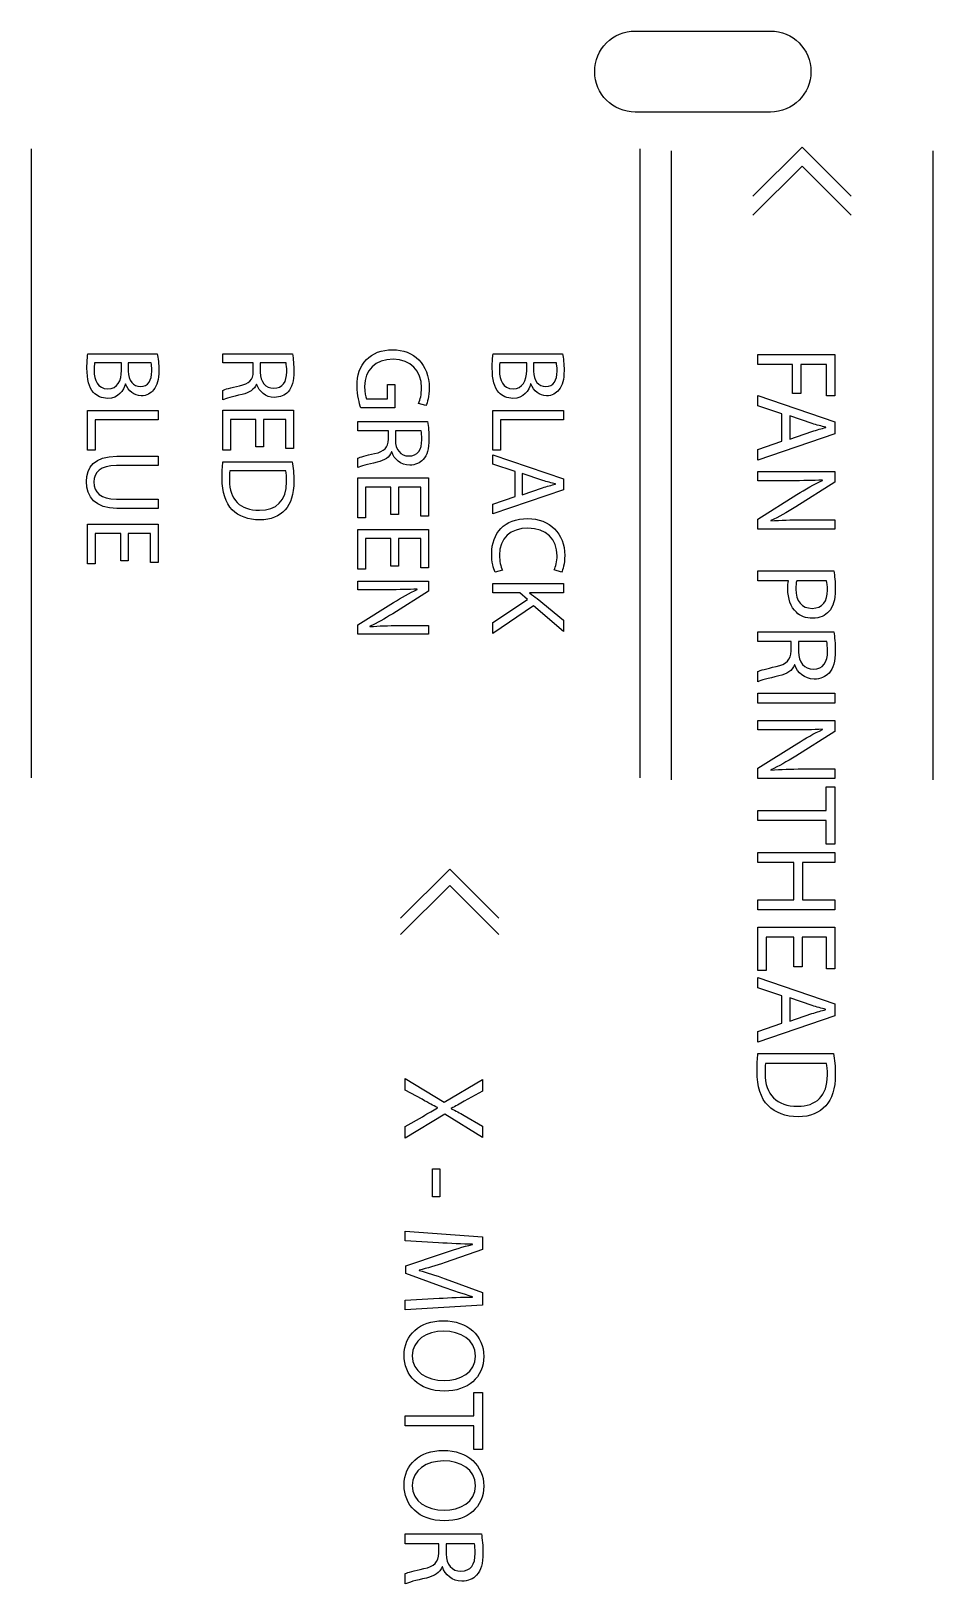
# Model space of a CAD drawing. Header units: millimetres. Extents: x -1100 to -75, y -506 to -118.
# Drawn here: x -895.6 to -862.2, y -392.2 to -334.7 of the extents above; entities that cross this region are included whole.
import ezdxf

# ---------------------------------------------------------------- set-up
doc = ezdxf.new("R2010")
doc.units = ezdxf.units.MM
doc.layers.add('CUTS', color=1, linetype='Continuous', true_color=0xff0000)
doc.layers.add('TEXT', color=5, linetype='Continuous', true_color=0x0000ff)

msp = doc.modelspace()

# ---------------------------------------------------------------- linework, layer by layer
at = {"layer": 'CUTS', "color": 1, "lineweight": 25, "true_color": 0xff0000}
for points in [[(-873.263, -334.743), (-868.262, -334.743)], [(-868.262, -337.743), (-873.263, -337.743), (-873.263, -337.743)]]:
    msp.add_lwpolyline(points, dxfattribs=at)
for points in [[(-874.763, -336.243), (-874.763, -335.415), (-874.091, -334.743), (-873.263, -334.743)], [(-868.262, -334.743), (-867.434, -334.743), (-866.762, -335.415), (-866.762, -336.243)], [(-873.263, -337.743), (-874.091, -337.743), (-874.763, -337.072), (-874.763, -336.243)], [(-866.762, -336.243), (-866.762, -337.072), (-867.434, -337.743), (-868.262, -337.743)]]:
    msp.add_open_spline(points, degree=3, dxfattribs=at)
at = {"layer": 'TEXT', "color": 5, "lineweight": 25, "true_color": 0x0000ff}
for points in [[(-895.625, -339.106), (-895.625, -362.39)], [(-873.094, -339.106), (-873.094, -362.39)], [(-868.907, -340.856), (-867.091, -339.04), (-865.274, -340.856)], [(-871.933, -339.173), (-871.933, -362.457)], [(-862.245, -339.173), (-862.245, -362.457)], [(-868.907, -341.557), (-867.091, -339.739), (-865.274, -341.557)], [(-893.525, -346.693), (-890.956, -346.693), (-890.956, -346.693)], [(-892.279, -347.31), (-892.279, -347.031), (-893.276, -347.031), (-893.276, -347.031)], [(-892.027, -347.031), (-892.027, -347.337)], [(-891.18, -347.031), (-892.027, -347.031), (-892.027, -347.031)], [(-887.4, -347.349), (-887.4, -347.031), (-888.533, -347.031), (-888.533, -346.693), (-885.952, -346.693), (-885.952, -346.693)], [(-887.144, -347.031), (-887.144, -347.376)], [(-886.189, -347.031), (-887.144, -347.031), (-887.144, -347.031)], [(-878.525, -346.693), (-875.956, -346.693), (-875.956, -346.693)], [(-877.279, -347.31), (-877.279, -347.031), (-878.277, -347.031), (-878.277, -347.031)], [(-877.027, -347.031), (-877.027, -347.337)], [(-876.18, -347.031), (-877.027, -347.031), (-877.027, -347.031)], [(-865.88, -346.716), (-865.88, -348.251), (-866.188, -348.251), (-866.188, -347.088), (-867.136, -347.088), (-867.136, -348.162), (-867.441, -348.162), (-867.441, -347.088), (-868.731, -347.088), (-868.731, -346.716), (-865.88, -346.716), (-865.88, -346.716)], [(-892.124, -347.803), (-892.135, -347.803)], [(-888.533, -348.397), (-888.533, -348.048)], [(-887.276, -347.815), (-887.287, -347.815)], [(-883.211, -348.354), (-882.431, -348.354), (-882.431, -347.827), (-882.159, -347.827), (-882.159, -348.688), (-883.416, -348.688), (-883.416, -348.688)], [(-877.124, -347.803), (-877.136, -347.803)], [(-867.834, -348.912), (-868.731, -348.616), (-868.731, -348.235), (-865.88, -349.209), (-865.88, -349.649), (-868.731, -350.622), (-868.731, -350.229), (-867.834, -349.923), (-867.834, -348.912), (-867.834, -348.912)], [(-890.917, -348.792), (-890.917, -349.134), (-893.25, -349.134), (-893.25, -350.252), (-893.533, -350.252), (-893.533, -348.792), (-890.917, -348.792), (-890.917, -348.792)], [(-887.307, -350.132), (-887.307, -349.118), (-888.25, -349.118), (-888.25, -350.252), (-888.533, -350.252), (-888.533, -348.777), (-885.917, -348.777), (-885.917, -350.194), (-886.2, -350.194), (-886.2, -349.118), (-887.027, -349.118), (-887.027, -350.132), (-887.307, -350.132), (-887.307, -350.132)], [(-881.01, -348.61), (-881.286, -348.525)], [(-875.917, -348.792), (-875.917, -349.134), (-878.249, -349.134), (-878.249, -350.252), (-878.533, -350.252), (-878.533, -348.792), (-875.917, -348.792), (-875.917, -348.792)], [(-882.399, -349.856), (-882.399, -349.538), (-883.533, -349.538), (-883.533, -349.2), (-880.952, -349.2), (-880.952, -349.2)], [(-866.721, -349.268), (-867.546, -348.989), (-867.546, -349.851), (-867.546, -349.851)], [(-866.205, -349.42), (-866.205, -349.412)], [(-882.143, -349.538), (-882.143, -349.883)], [(-881.189, -349.538), (-882.143, -349.538), (-882.143, -349.538)], [(-867.546, -349.851), (-866.726, -349.568)], [(-892.457, -350.484), (-890.917, -350.484), (-890.917, -350.826), (-890.917, -350.826)], [(-883.533, -350.904), (-883.533, -350.555)], [(-882.275, -350.322), (-882.287, -350.322)], [(-877.71, -351.051), (-878.533, -350.779), (-878.533, -350.43), (-875.917, -351.323), (-875.917, -351.726), (-878.533, -352.619), (-878.533, -352.258), (-877.71, -351.978), (-877.71, -351.051), (-877.71, -351.051)], [(-890.917, -350.826), (-892.469, -350.826)], [(-888.525, -350.69), (-885.956, -350.69), (-885.956, -350.69)], [(-886.2, -351.028), (-888.269, -351.028), (-888.269, -351.028)], [(-876.689, -351.377), (-877.446, -351.121), (-877.446, -351.912), (-877.446, -351.912)], [(-868.731, -351.042), (-865.88, -351.042), (-865.88, -351.448), (-867.322, -352.358)], [(-867.512, -351.389), (-868.731, -351.389), (-868.731, -351.042), (-868.731, -351.042)], [(-882.306, -352.638), (-882.306, -351.625), (-883.25, -351.625), (-883.25, -352.758), (-883.533, -352.758), (-883.533, -351.284), (-880.917, -351.284), (-880.917, -352.701), (-881.2, -352.701), (-881.2, -351.625), (-882.027, -351.625), (-882.027, -352.638), (-882.306, -352.638), (-882.306, -352.638)], [(-877.446, -351.912), (-876.693, -351.652)], [(-876.215, -351.517), (-876.215, -351.509)], [(-866.332, -351.377), (-866.336, -351.363)], [(-892.469, -352.072), (-890.917, -352.072), (-890.917, -352.413), (-892.446, -352.413)], [(-867.072, -352.836), (-865.879, -352.836), (-865.879, -353.183), (-868.731, -353.183), (-868.731, -352.811), (-867.284, -351.905)], [(-868.249, -352.866), (-868.245, -352.878)], [(-892.306, -354.35), (-892.306, -353.337), (-893.249, -353.337), (-893.249, -354.47), (-893.532, -354.47), (-893.532, -352.995), (-890.917, -352.995), (-890.917, -354.412), (-891.2, -354.412), (-891.2, -353.337), (-892.027, -353.337), (-892.027, -354.35), (-892.306, -354.35), (-892.306, -354.35)], [(-882.306, -354.548), (-882.306, -353.534), (-883.25, -353.534), (-883.25, -354.668), (-883.533, -354.668), (-883.533, -353.193), (-880.917, -353.193), (-880.917, -354.609), (-881.2, -354.609), (-881.2, -353.534), (-882.027, -353.534), (-882.027, -354.548), (-882.306, -354.548), (-882.306, -354.548)], [(-883.533, -355.106), (-880.917, -355.106), (-880.917, -355.479), (-882.24, -356.313)], [(-882.415, -355.424), (-883.533, -355.424), (-883.533, -355.106), (-883.533, -355.106)], [(-876.899, -355.75), (-875.917, -356.55), (-875.917, -356.969), (-877.027, -356.022), (-878.533, -357.043), (-878.533, -356.643), (-877.248, -355.786), (-877.535, -355.533), (-878.533, -355.533), (-878.533, -355.195), (-875.917, -355.195), (-875.917, -355.195)], [(-878.18, -354.703), (-878.451, -354.769), (-878.451, -354.769)], [(-875.917, -355.195), (-875.917, -355.533), (-877.178, -355.533), (-877.178, -355.545)], [(-875.991, -354.777), (-876.266, -354.691)], [(-867.589, -355.093), (-868.731, -355.093), (-868.731, -354.725), (-865.913, -354.725), (-865.913, -354.725)], [(-866.179, -355.093), (-867.288, -355.093), (-867.288, -355.093)], [(-881.332, -355.413), (-881.336, -355.401)], [(-882.011, -356.752), (-880.917, -356.752), (-880.917, -357.07), (-883.533, -357.07), (-883.533, -356.728), (-882.205, -355.898)], [(-883.091, -356.779), (-883.086, -356.79)], [(-867.496, -357.692), (-867.496, -357.345), (-868.731, -357.345), (-868.731, -356.977), (-865.918, -356.977), (-865.918, -356.977)], [(-867.217, -357.345), (-867.217, -357.722)], [(-866.176, -357.345), (-867.217, -357.345), (-867.217, -357.345)], [(-868.731, -358.835), (-868.731, -358.454)], [(-867.361, -358.2), (-867.373, -358.2)], [(-865.88, -359.251), (-865.88, -359.623), (-868.731, -359.623), (-868.731, -359.251), (-865.88, -359.251), (-865.88, -359.251)], [(-868.731, -360.266), (-865.88, -360.266), (-865.88, -360.672), (-867.322, -361.582)], [(-867.512, -360.613), (-868.731, -360.613), (-868.731, -360.266), (-868.731, -360.266)], [(-866.332, -360.601), (-866.336, -360.588)], [(-867.072, -362.06), (-865.879, -362.06), (-865.879, -362.407), (-868.731, -362.407), (-868.731, -362.035), (-867.284, -361.129)], [(-868.249, -362.09), (-868.245, -362.102)], [(-866.192, -363.593), (-866.192, -362.726), (-865.88, -362.726), (-865.88, -364.837), (-866.192, -364.837), (-866.192, -363.966), (-868.731, -363.966), (-868.731, -363.593), (-866.192, -363.593), (-866.192, -363.593)], [(-865.88, -365.524), (-867.073, -365.524), (-867.073, -366.903), (-865.88, -366.903), (-865.88, -367.276), (-868.731, -367.276), (-868.731, -366.903), (-867.394, -366.903), (-867.394, -365.524), (-868.731, -365.524), (-868.731, -365.151), (-865.88, -365.151), (-865.88, -365.524), (-865.88, -365.524)], [(-881.948, -367.583), (-880.131, -365.766), (-878.315, -367.583)], [(-881.948, -368.183), (-880.131, -366.367), (-878.315, -368.183)], [(-867.394, -369.388), (-867.394, -368.284), (-868.422, -368.284), (-868.422, -369.52), (-868.731, -369.52), (-868.731, -367.912), (-865.88, -367.912), (-865.88, -369.456), (-866.188, -369.456), (-866.188, -368.284), (-867.09, -368.284), (-867.09, -369.388), (-867.394, -369.388), (-867.394, -369.388)], [(-867.834, -370.46), (-868.731, -370.163), (-868.731, -369.783), (-865.88, -370.756), (-865.88, -371.196), (-868.731, -372.169), (-868.731, -371.776), (-867.834, -371.471), (-867.834, -370.46), (-867.834, -370.46)], [(-866.721, -370.815), (-867.546, -370.536), (-867.546, -371.399), (-867.546, -371.399)], [(-867.546, -371.399), (-866.726, -371.116)], [(-866.205, -370.968), (-866.205, -370.959)], [(-868.722, -372.589), (-865.922, -372.589), (-865.922, -372.589)], [(-866.188, -372.957), (-868.444, -372.957), (-868.444, -372.957)], [(-881.147, -374.288), (-881.773, -373.945), (-881.773, -373.522), (-880.33, -374.394), (-878.921, -373.556), (-878.921, -373.983), (-879.59, -374.36)], [(-880.58, -374.605), (-880.58, -374.597)], [(-880.072, -374.622), (-880.072, -374.635)], [(-879.59, -374.893), (-878.921, -375.278), (-878.921, -375.705), (-880.31, -374.838), (-881.773, -375.727), (-881.773, -375.299), (-881.773, -375.299)], [(-881.773, -375.299), (-881.143, -374.931)], [(-880.495, -376.858), (-880.495, -377.903), (-880.766, -377.903), (-880.766, -376.858), (-880.495, -376.858), (-880.495, -376.858)], [(-880.551, -379.601), (-881.773, -379.525), (-881.773, -379.173), (-878.921, -379.373), (-878.921, -379.842), (-880.301, -380.329)], [(-879.29, -379.664), (-879.29, -379.656)], [(-880.373, -381.238), (-881.756, -380.735), (-881.756, -380.456), (-880.398, -379.99)], [(-880.301, -380.929), (-878.921, -381.437), (-878.921, -381.907), (-881.773, -382.084), (-881.773, -381.721), (-880.521, -381.653), (-880.521, -381.653)], [(-881.261, -380.616), (-881.261, -380.625)], [(-879.29, -381.606), (-879.29, -381.598)], [(-879.235, -386.006), (-879.235, -385.138), (-878.921, -385.138), (-878.921, -387.249), (-879.235, -387.249), (-879.235, -386.378), (-881.773, -386.378), (-881.773, -386.006), (-879.235, -386.006), (-879.235, -386.006)], [(-880.537, -391.086), (-880.537, -390.739), (-881.773, -390.739), (-881.773, -390.37), (-878.959, -390.37), (-878.959, -390.37)], [(-880.258, -390.739), (-880.258, -391.115)], [(-879.218, -390.739), (-880.258, -390.739), (-880.258, -390.739)], [(-881.773, -392.228), (-881.773, -391.847)], [(-880.402, -391.593), (-880.415, -391.593)]]:
    msp.add_lwpolyline(points, dxfattribs=at)
for points in [[(-883.215, -346.903), (-882.997, -346.678), (-882.648, -346.538), (-882.241, -346.538)], [(-882.241, -346.538), (-881.461, -346.538), (-880.89, -347.077), (-880.89, -347.955)], [(-893.556, -347.217), (-893.556, -346.984), (-893.54, -346.806), (-893.525, -346.693)], [(-893.276, -347.031), (-893.288, -347.101), (-893.292, -347.194), (-893.292, -347.314)], [(-891.157, -347.33), (-891.157, -347.174), (-891.169, -347.085), (-891.18, -347.031)], [(-890.956, -346.693), (-890.921, -346.841), (-890.898, -347.077), (-890.898, -347.31)], [(-886.162, -347.364), (-886.162, -347.201), (-886.173, -347.089), (-886.189, -347.031)], [(-885.952, -346.693), (-885.921, -346.864), (-885.898, -347.113), (-885.898, -347.341)], [(-883.56, -347.881), (-883.56, -347.485), (-883.459, -347.159), (-883.215, -346.903)], [(-882.225, -346.895), (-882.889, -346.895), (-883.281, -347.291), (-883.281, -347.904)], [(-881.174, -347.947), (-881.174, -347.31), (-881.569, -346.895), (-882.225, -346.895)], [(-878.556, -347.217), (-878.556, -346.984), (-878.541, -346.806), (-878.525, -346.693)], [(-878.277, -347.031), (-878.288, -347.101), (-878.292, -347.194), (-878.292, -347.314)], [(-876.157, -347.33), (-876.157, -347.174), (-876.169, -347.085), (-876.18, -347.031)], [(-875.956, -346.693), (-875.921, -346.841), (-875.898, -347.077), (-875.898, -347.31)], [(-893.312, -348.118), (-893.478, -347.939), (-893.556, -347.644), (-893.556, -347.217)], [(-893.292, -347.314), (-893.292, -347.664), (-893.164, -347.986), (-892.783, -347.986)], [(-892.783, -347.986), (-892.43, -347.986), (-892.279, -347.679), (-892.279, -347.31)], [(-892.027, -347.337), (-892.027, -347.69), (-891.837, -347.9), (-891.584, -347.9)], [(-891.584, -347.9), (-891.281, -347.9), (-891.157, -347.671), (-891.157, -347.33)], [(-890.898, -347.31), (-890.898, -347.648), (-890.956, -347.865), (-891.088, -348.024)], [(-887.908, -347.877), (-887.547, -347.799), (-887.411, -347.656), (-887.4, -347.349)], [(-887.144, -347.376), (-887.144, -347.737), (-886.945, -347.966), (-886.647, -347.966)], [(-886.647, -347.966), (-886.309, -347.966), (-886.162, -347.722), (-886.162, -347.364)], [(-885.898, -347.341), (-885.898, -347.702), (-885.967, -347.939), (-886.111, -348.098)], [(-878.312, -348.118), (-878.478, -347.939), (-878.556, -347.644), (-878.556, -347.217)], [(-878.292, -347.314), (-878.292, -347.664), (-878.164, -347.986), (-877.784, -347.986)], [(-877.784, -347.986), (-877.431, -347.986), (-877.279, -347.679), (-877.279, -347.31)], [(-877.027, -347.337), (-877.027, -347.69), (-876.837, -347.9), (-876.585, -347.9)], [(-876.585, -347.9), (-876.282, -347.9), (-876.157, -347.671), (-876.157, -347.33)], [(-875.898, -347.31), (-875.898, -347.648), (-875.956, -347.865), (-876.088, -348.024)], [(-892.788, -348.343), (-893.013, -348.343), (-893.187, -348.253), (-893.312, -348.118)], [(-892.135, -347.803), (-892.194, -348.052), (-892.399, -348.343), (-892.788, -348.343)], [(-891.549, -348.245), (-891.806, -348.245), (-892.027, -348.075), (-892.124, -347.803)], [(-891.088, -348.024), (-891.189, -348.16), (-891.344, -348.245), (-891.549, -348.245)], [(-888.533, -348.048), (-888.456, -348.005), (-888.234, -347.947), (-887.908, -347.877)], [(-887.815, -348.195), (-888.18, -348.281), (-888.432, -348.343), (-888.533, -348.397)], [(-887.287, -347.815), (-887.357, -348.013), (-887.543, -348.133), (-887.815, -348.195)], [(-886.612, -348.304), (-886.953, -348.304), (-887.182, -348.087), (-887.276, -347.815)], [(-886.111, -348.098), (-886.227, -348.226), (-886.406, -348.304), (-886.612, -348.304)], [(-883.416, -348.688), (-883.475, -348.537), (-883.56, -348.234), (-883.56, -347.881)], [(-883.281, -347.904), (-883.281, -348.125), (-883.25, -348.277), (-883.211, -348.354)], [(-881.286, -348.525), (-881.22, -348.385), (-881.174, -348.211), (-881.174, -347.947)], [(-880.89, -347.955), (-880.89, -348.257), (-880.956, -348.498), (-881.01, -348.61)], [(-877.788, -348.343), (-878.013, -348.343), (-878.187, -348.253), (-878.312, -348.118)], [(-877.136, -347.803), (-877.194, -348.052), (-877.399, -348.343), (-877.788, -348.343)], [(-876.55, -348.245), (-876.806, -348.245), (-877.027, -348.075), (-877.124, -347.803)], [(-876.088, -348.024), (-876.189, -348.16), (-876.344, -348.245), (-876.55, -348.245)], [(-880.952, -349.2), (-880.921, -349.371), (-880.898, -349.619), (-880.898, -349.848)], [(-866.726, -349.568), (-866.54, -349.505), (-866.37, -349.463), (-866.205, -349.42)], [(-866.205, -349.412), (-866.37, -349.369), (-866.548, -349.327), (-866.721, -349.268)], [(-882.908, -350.384), (-882.547, -350.306), (-882.411, -350.163), (-882.399, -349.856)], [(-882.143, -349.883), (-882.143, -350.244), (-881.945, -350.473), (-881.647, -350.473)], [(-881.647, -350.473), (-881.309, -350.473), (-881.162, -350.229), (-881.162, -349.872)], [(-881.162, -349.872), (-881.162, -349.709), (-881.173, -349.596), (-881.189, -349.538)], [(-880.898, -349.848), (-880.898, -350.209), (-880.967, -350.446), (-881.111, -350.605)], [(-893.575, -351.423), (-893.575, -350.888), (-893.273, -350.484), (-892.457, -350.484)], [(-883.533, -350.555), (-883.455, -350.512), (-883.234, -350.454), (-882.908, -350.384)], [(-882.287, -350.322), (-882.357, -350.52), (-882.543, -350.64), (-882.815, -350.702)], [(-881.612, -350.811), (-881.953, -350.811), (-882.182, -350.594), (-882.275, -350.322)], [(-881.111, -350.605), (-881.227, -350.733), (-881.406, -350.811), (-881.612, -350.811)], [(-892.469, -350.826), (-893.052, -350.826), (-893.3, -351.086), (-893.3, -351.435)], [(-888.556, -351.303), (-888.556, -351.059), (-888.544, -350.861), (-888.525, -350.69)], [(-888.269, -351.028), (-888.281, -351.113), (-888.284, -351.238), (-888.284, -351.369)], [(-886.165, -351.423), (-886.165, -351.249), (-886.181, -351.117), (-886.2, -351.028)], [(-885.956, -350.69), (-885.92, -350.896), (-885.898, -351.141), (-885.898, -351.408)], [(-882.815, -350.702), (-883.18, -350.788), (-883.432, -350.849), (-883.533, -350.904)], [(-892.446, -352.413), (-893.25, -352.413), (-893.575, -351.99), (-893.575, -351.423)], [(-893.3, -351.435), (-893.3, -351.819), (-893.044, -352.072), (-892.469, -352.072)], [(-888.179, -352.464), (-888.424, -352.215), (-888.556, -351.812), (-888.556, -351.303)], [(-888.284, -351.369), (-888.284, -352.095), (-887.881, -352.483), (-887.175, -352.483)], [(-887.175, -352.483), (-886.558, -352.487), (-886.165, -352.138), (-886.165, -351.423)], [(-885.898, -351.408), (-885.898, -351.893), (-886.014, -352.238), (-886.224, -352.468)], [(-876.693, -351.652), (-876.522, -351.594), (-876.367, -351.555), (-876.215, -351.517)], [(-876.215, -351.509), (-876.367, -351.47), (-876.53, -351.431), (-876.689, -351.377)], [(-866.336, -351.363), (-866.696, -351.385), (-867.039, -351.389), (-867.512, -351.389)], [(-867.284, -351.905), (-866.967, -351.706), (-866.641, -351.516), (-866.332, -351.377)], [(-867.322, -352.358), (-867.657, -352.565), (-867.957, -352.734), (-868.249, -352.866)], [(-887.163, -352.84), (-887.589, -352.84), (-887.939, -352.704), (-888.179, -352.464)], [(-886.224, -352.468), (-886.437, -352.704), (-886.739, -352.84), (-887.163, -352.84)], [(-878.576, -354.078), (-878.576, -353.34), (-878.11, -352.789), (-877.248, -352.789)], [(-877.248, -352.789), (-876.425, -352.789), (-875.874, -353.345), (-875.874, -354.156)], [(-868.245, -352.878), (-867.864, -352.844), (-867.517, -352.836), (-867.072, -352.836)], [(-877.237, -353.146), (-877.881, -353.146), (-878.288, -353.515), (-878.288, -354.148)], [(-876.157, -354.167), (-876.157, -353.554), (-876.549, -353.146), (-877.237, -353.146)], [(-878.451, -354.769), (-878.514, -354.649), (-878.576, -354.396), (-878.576, -354.078)], [(-878.288, -354.148), (-878.288, -354.358), (-878.245, -354.567), (-878.18, -354.703)], [(-876.266, -354.691), (-876.204, -354.567), (-876.157, -354.385), (-876.157, -354.167)], [(-875.874, -354.156), (-875.874, -354.477), (-875.944, -354.687), (-875.991, -354.777)], [(-867.615, -355.389), (-867.615, -355.279), (-867.61, -355.177), (-867.589, -355.093)], [(-867.288, -355.093), (-867.31, -355.173), (-867.318, -355.275), (-867.318, -355.398)], [(-866.15, -355.44), (-866.15, -355.279), (-866.162, -355.156), (-866.179, -355.093)], [(-865.913, -354.725), (-865.884, -354.903), (-865.858, -355.135), (-865.858, -355.431)], [(-881.336, -355.401), (-881.666, -355.42), (-881.98, -355.424), (-882.415, -355.424)], [(-882.205, -355.898), (-881.914, -355.715), (-881.616, -355.541), (-881.332, -355.413)], [(-877.178, -355.545), (-877.077, -355.614), (-876.984, -355.684), (-876.899, -355.75)], [(-867.301, -356.26), (-867.509, -356.062), (-867.615, -355.749), (-867.615, -355.389)], [(-867.318, -355.398), (-867.318, -355.842), (-867.097, -356.113), (-866.713, -356.113)], [(-866.713, -356.113), (-866.332, -356.113), (-866.15, -355.842), (-866.15, -355.44)], [(-865.858, -355.431), (-865.858, -355.795), (-865.943, -356.062), (-866.095, -356.231)], [(-882.24, -356.313), (-882.547, -356.503), (-882.822, -356.658), (-883.091, -356.779)], [(-866.692, -356.481), (-866.95, -356.481), (-867.153, -356.405), (-867.301, -356.26)], [(-866.095, -356.231), (-866.231, -356.384), (-866.438, -356.481), (-866.692, -356.481)], [(-883.086, -356.79), (-882.737, -356.759), (-882.419, -356.752), (-882.011, -356.752)], [(-865.918, -356.977), (-865.884, -357.164), (-865.858, -357.434), (-865.858, -357.684)], [(-866.146, -357.709), (-866.146, -357.531), (-866.159, -357.409), (-866.176, -357.345)], [(-868.05, -358.268), (-867.657, -358.183), (-867.509, -358.026), (-867.496, -357.692)], [(-867.217, -357.722), (-867.217, -358.115), (-867.001, -358.365), (-866.675, -358.365)], [(-866.675, -358.365), (-866.307, -358.365), (-866.146, -358.098), (-866.146, -357.709)], [(-865.858, -357.684), (-865.858, -358.077), (-865.935, -358.335), (-866.091, -358.509)], [(-868.731, -358.454), (-868.646, -358.407), (-868.405, -358.344), (-868.05, -358.268)], [(-867.949, -358.614), (-868.346, -358.708), (-868.621, -358.775), (-868.731, -358.835)], [(-867.373, -358.2), (-867.449, -358.416), (-867.652, -358.547), (-867.949, -358.614)], [(-866.637, -358.733), (-867.009, -358.733), (-867.259, -358.496), (-867.361, -358.2)], [(-866.091, -358.509), (-866.218, -358.648), (-866.413, -358.733), (-866.637, -358.733)], [(-866.336, -360.588), (-866.696, -360.609), (-867.039, -360.613), (-867.512, -360.613)], [(-867.284, -361.129), (-866.967, -360.93), (-866.641, -360.74), (-866.332, -360.601)], [(-867.322, -361.582), (-867.657, -361.789), (-867.957, -361.959), (-868.249, -362.09)], [(-868.245, -362.102), (-867.864, -362.069), (-867.517, -362.06), (-867.072, -362.06)], [(-866.726, -371.116), (-866.54, -371.052), (-866.37, -371.01), (-866.205, -370.968)], [(-866.205, -370.959), (-866.37, -370.917), (-866.548, -370.875), (-866.721, -370.815)], [(-868.756, -373.258), (-868.756, -372.991), (-868.744, -372.776), (-868.722, -372.589)], [(-868.444, -372.957), (-868.456, -373.051), (-868.46, -373.186), (-868.46, -373.33)], [(-866.15, -373.389), (-866.15, -373.199), (-866.167, -373.055), (-866.188, -372.957)], [(-865.922, -372.589), (-865.884, -372.813), (-865.858, -373.08), (-865.858, -373.372)], [(-868.346, -374.523), (-868.613, -374.252), (-868.756, -373.812), (-868.756, -373.258)], [(-868.46, -373.33), (-868.46, -374.121), (-868.021, -374.544), (-867.25, -374.544)], [(-867.25, -374.544), (-866.578, -374.548), (-866.15, -374.167), (-866.15, -373.389)], [(-865.858, -373.372), (-865.858, -373.901), (-865.985, -374.277), (-866.214, -374.527)], [(-880.58, -374.597), (-880.745, -374.516), (-880.898, -374.432), (-881.147, -374.288)], [(-881.143, -374.931), (-880.902, -374.783), (-880.745, -374.694), (-880.58, -374.605)], [(-879.59, -374.36), (-879.776, -374.466), (-879.92, -374.546), (-880.072, -374.622)], [(-880.072, -374.635), (-879.903, -374.715), (-879.772, -374.787), (-879.59, -374.893)], [(-867.237, -374.933), (-867.703, -374.933), (-868.084, -374.785), (-868.346, -374.523)], [(-866.214, -374.527), (-866.446, -374.785), (-866.776, -374.933), (-867.237, -374.933)], [(-879.29, -379.656), (-879.645, -379.647), (-880.119, -379.626), (-880.551, -379.601)], [(-880.398, -379.99), (-879.992, -379.855), (-879.628, -379.745), (-879.29, -379.664)], [(-880.301, -380.329), (-880.652, -380.447), (-880.965, -380.54), (-881.261, -380.616)], [(-881.261, -380.625), (-880.974, -380.701), (-880.661, -380.803), (-880.301, -380.929)], [(-880.521, -381.653), (-880.123, -381.632), (-879.641, -381.606), (-879.29, -381.606)], [(-879.29, -381.598), (-879.62, -381.496), (-879.979, -381.382), (-880.373, -381.238)], [(-881.82, -383.766), (-881.82, -383.009), (-881.232, -382.484), (-880.369, -382.484)], [(-880.369, -382.484), (-879.463, -382.484), (-878.871, -383.042), (-878.871, -383.804)], [(-880.36, -382.873), (-880.974, -382.873), (-881.52, -383.203), (-881.52, -383.787)], [(-879.171, -383.791), (-879.171, -383.178), (-879.738, -382.873), (-880.36, -382.873)], [(-880.318, -385.09), (-881.295, -385.09), (-881.82, -384.494), (-881.82, -383.766)], [(-881.52, -383.787), (-881.52, -384.371), (-880.982, -384.701), (-880.335, -384.701)], [(-880.335, -384.701), (-879.763, -384.701), (-879.171, -384.405), (-879.171, -383.791)], [(-878.871, -383.804), (-878.871, -384.587), (-879.467, -385.09), (-880.318, -385.09)], [(-881.82, -388.566), (-881.82, -387.809), (-881.232, -387.285), (-880.369, -387.285)], [(-880.369, -387.285), (-879.463, -387.285), (-878.871, -387.843), (-878.871, -388.605)], [(-880.36, -387.674), (-880.974, -387.674), (-881.52, -388.004), (-881.52, -388.588)], [(-879.171, -388.592), (-879.171, -387.978), (-879.738, -387.674), (-880.36, -387.674)], [(-880.318, -389.891), (-881.295, -389.891), (-881.82, -389.295), (-881.82, -388.566)], [(-881.52, -388.588), (-881.52, -389.172), (-880.982, -389.502), (-880.335, -389.502)], [(-880.335, -389.502), (-879.763, -389.502), (-879.171, -389.206), (-879.171, -388.592)], [(-878.871, -388.605), (-878.871, -389.388), (-879.467, -389.891), (-880.318, -389.891)], [(-879.188, -391.102), (-879.188, -390.925), (-879.201, -390.802), (-879.218, -390.739)], [(-878.959, -390.37), (-878.926, -390.557), (-878.9, -390.828), (-878.9, -391.077)], [(-881.092, -391.661), (-880.698, -391.577), (-880.55, -391.42), (-880.537, -391.086)], [(-880.258, -391.115), (-880.258, -391.509), (-880.043, -391.758), (-879.717, -391.758)], [(-879.717, -391.758), (-879.349, -391.758), (-879.188, -391.492), (-879.188, -391.102)], [(-878.9, -391.077), (-878.9, -391.471), (-878.976, -391.729), (-879.133, -391.902)], [(-881.773, -391.847), (-881.688, -391.8), (-881.447, -391.737), (-881.092, -391.661)], [(-880.99, -392.008), (-881.388, -392.101), (-881.663, -392.169), (-881.773, -392.228)], [(-880.415, -391.593), (-880.491, -391.809), (-880.694, -391.94), (-880.99, -392.008)], [(-879.679, -392.126), (-880.051, -392.126), (-880.3, -391.889), (-880.402, -391.593)], [(-879.133, -391.902), (-879.26, -392.042), (-879.454, -392.126), (-879.679, -392.126)]]:
    msp.add_open_spline(points, degree=3, dxfattribs=at)

doc.saveas('drawing.dxf')
